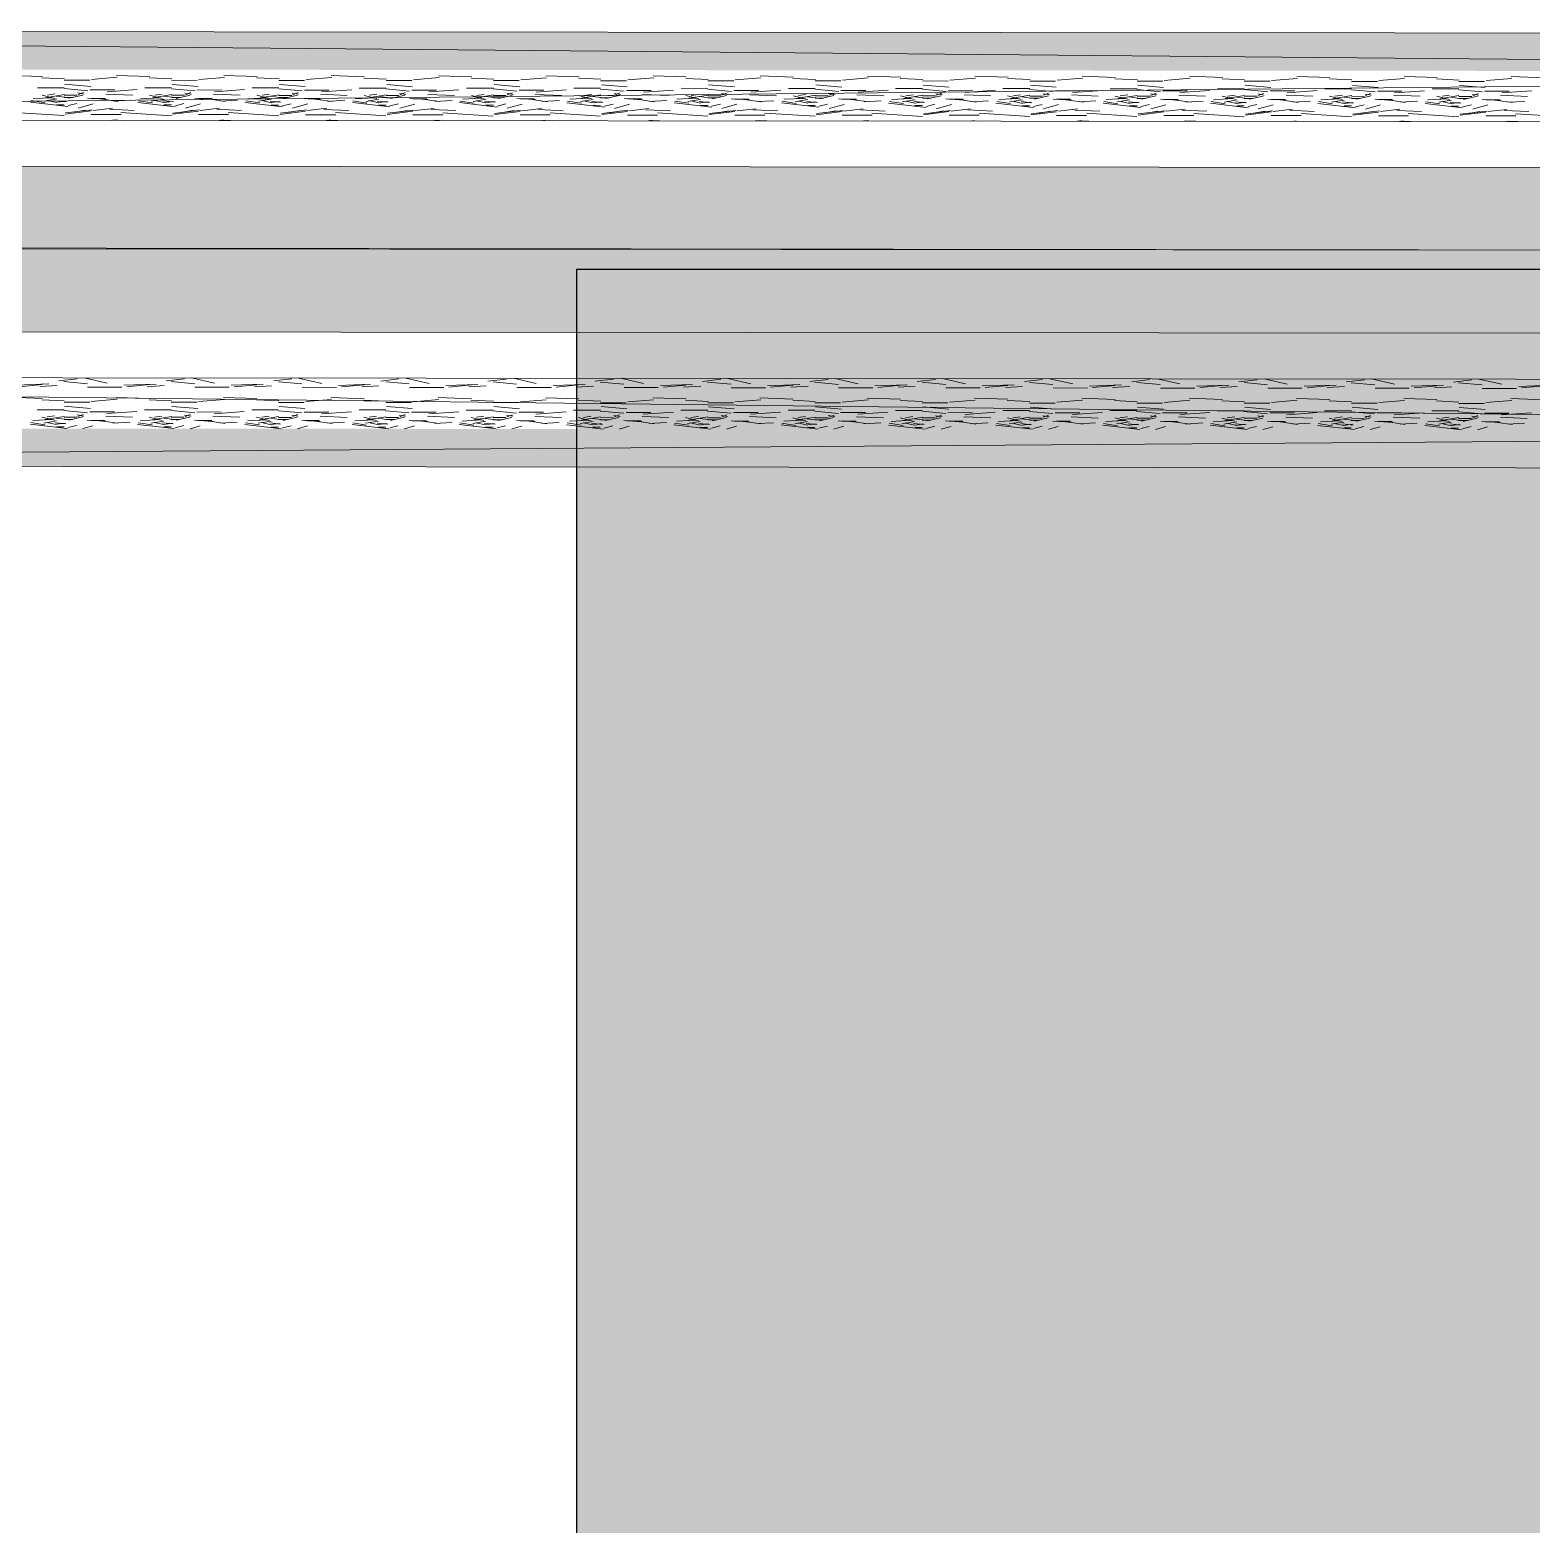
# Model space of a CAD drawing. Header units: inches. Extents: x -957 to 3394, y -3 to 3008.
# Drawn here: x 418.73 to 432.72, y 2172.7 to 2186.62 of the extents above; entities that cross this region are included whole.
import ezdxf

# ---------------------------------------------------------------- set-up
doc = ezdxf.new("R2010")
doc.units = ezdxf.units.IN
doc.header["$MEASUREMENT"] = 0
for name, color, linetype in [('hatches', 7, 'Continuous'), ('PDF_0', 7, 'Continuous'), ('PDF_GROUND', 7, 'Continuous')]:
    doc.layers.add(name, color=color, linetype=linetype)

msp = doc.modelspace()

# ---------------------------------------------------------------- hatches: boundary and pattern name
at = {"layer": 'hatches', "true_color": 0x000000}
h = msp.add_hatch(color=18, dxfattribs=at)
h.dxf.hatch_style = 1
h.paths.add_polyline_path([(423.822, 2184.391), (423.822, 1866.726), (660.591, 1866.726), (660.591, 2184.391)])
h.paths.add_polyline_path([(648.591, 2172.391), (648.591, 1878.726), (435.822, 1878.726), (435.822, 2172.391)], flags=16)
at = {"layer": 'PDF_0', "transparency": 33554559}
for points in [[(446.096, 2186.227), (402.124, 2186.265), (402.125, 2186.598), (402.125, 2186.603), (402.128, 2186.607), (402.131, 2186.611), (402.136, 2186.613), (402.14, 2186.614), (402.333, 2186.614), (402.337, 2186.614), (402.34, 2186.616), (402.343, 2186.618), (446.096, 2186.581)], [(402.121, 2182.59), (402.121, 2182.924), (446.093, 2182.886), (446.092, 2182.532), (402.339, 2182.57), (402.336, 2182.572), (402.333, 2182.574), (402.33, 2182.575), (402.137, 2182.575), (402.132, 2182.575), (402.128, 2182.578), (402.124, 2182.581), (402.122, 2182.585)]]:
    msp.add_hatch(color=256, dxfattribs=at).paths.add_polyline_path(points)

# ---------------------------------------------------------------- linework, layer by layer
at = {"layer": 'PDF_0', "lineweight": 0}
for points in [[(446.095, 2185.755), (402.124, 2185.793), (446.096, 2186.227), (402.125, 2186.619), (446.096, 2186.581)], [(418.54, 2186.197), (418.85, 2186.187)], [(418.844, 2186.174), (419.054, 2186.164)], [(419.051, 2186.152), (419.291, 2186.151)], [(419.306, 2186.159), (419.545, 2186.179)], [(419.539, 2186.196), (419.849, 2186.186)], [(419.843, 2186.174), (420.053, 2186.164)], [(420.05, 2186.151), (420.29, 2186.15)], [(420.305, 2186.158), (420.544, 2186.178)], [(420.538, 2186.195), (420.848, 2186.185)], [(420.842, 2186.173), (421.052, 2186.163)], [(421.049, 2186.15), (421.289, 2186.15)], [(421.304, 2186.157), (421.543, 2186.177)], [(421.537, 2186.195), (421.847, 2186.184)], [(421.841, 2186.172), (422.051, 2186.162)], [(422.048, 2186.149), (422.288, 2186.149)], [(422.303, 2186.156), (422.542, 2186.176)], [(422.536, 2186.194), (422.846, 2186.183)], [(422.84, 2186.171), (423.05, 2186.161)], [(423.047, 2186.148), (423.287, 2186.148)], [(423.302, 2186.155), (423.541, 2186.175)], [(423.535, 2186.193), (423.845, 2186.183)], [(423.839, 2186.17), (424.049, 2186.16)], [(424.046, 2186.147), (424.286, 2186.147)], [(424.3, 2186.155), (424.54, 2186.174)], [(424.534, 2186.192), (424.844, 2186.182)], [(424.838, 2186.169), (425.048, 2186.159)], [(425.045, 2186.146), (425.285, 2186.146)], [(425.299, 2186.154), (425.539, 2186.174)], [(425.533, 2186.191), (425.843, 2186.181)], [(425.837, 2186.168), (426.047, 2186.158)], [(426.044, 2186.146), (426.284, 2186.145)], [(426.298, 2186.153), (426.538, 2186.173)], [(426.532, 2186.19), (426.842, 2186.18)], [(426.836, 2186.168), (427.046, 2186.158)], [(427.043, 2186.145), (427.283, 2186.144)], [(427.297, 2186.152), (427.537, 2186.172)], [(427.531, 2186.189), (427.841, 2186.179)], [(427.835, 2186.167), (428.045, 2186.157)], [(428.042, 2186.144), (428.282, 2186.144)], [(428.296, 2186.151), (428.536, 2186.171)], [(428.53, 2186.189), (428.84, 2186.178)], [(428.834, 2186.166), (429.044, 2186.156)], [(429.041, 2186.143), (429.281, 2186.143)], [(429.295, 2186.15), (429.535, 2186.17)], [(429.529, 2186.188), (429.839, 2186.177)], [(429.833, 2186.165), (430.043, 2186.155)], [(430.04, 2186.142), (430.28, 2186.142)], [(430.294, 2186.149), (430.534, 2186.169)], [(430.528, 2186.187), (430.837, 2186.177)], [(430.832, 2186.164), (431.042, 2186.154)], [(431.039, 2186.141), (431.279, 2186.141)], [(431.293, 2186.149), (431.533, 2186.168)], [(431.527, 2186.186), (431.836, 2186.176)], [(431.831, 2186.163), (432.041, 2186.153)], [(432.038, 2186.14), (432.278, 2186.14)], [(432.292, 2186.148), (432.532, 2186.168)], [(432.526, 2186.185), (432.835, 2186.175)], [(418.763, 2185.98), (418.943, 2185.989)], [(418.802, 2186.082), (419.051, 2186.082)], [(418.846, 2186.013), (418.965, 2185.983)], [(418.873, 2185.989), (419.053, 2186.019)], [(418.895, 2186.014), (418.965, 2186.024)], [(418.977, 2186.004), (419.057, 2185.994)], [(419.27, 2186.053), (419.05, 2186.074)], [(419.051, 2186.012), (419.171, 2186.012)], [(419.051, 2185.992), (419.131, 2185.992)], [(419.058, 2186.114), (419.298, 2186.094)], [(419.225, 2186.014), (419.095, 2185.984)], [(419.176, 2186.033), (419.236, 2186.023)], [(419.23, 2186.038), (419.18, 2186.018)], [(419.269, 2185.984), (419.439, 2185.974)], [(419.291, 2186.061), (419.521, 2186.061)], [(419.301, 2185.981), (419.431, 2185.981)], [(419.44, 2186.022), (419.69, 2186.012)], [(419.451, 2186.045), (419.73, 2186.064)], [(419.762, 2185.979), (419.942, 2185.989)], [(419.801, 2186.081), (420.05, 2186.081)], [(419.845, 2186.012), (419.964, 2185.982)], [(419.872, 2185.988), (420.052, 2186.018)], [(419.894, 2186.013), (419.964, 2186.023)], [(419.976, 2186.003), (420.056, 2185.993)], [(420.269, 2186.053), (420.049, 2186.073)], [(420.05, 2186.011), (420.17, 2186.011)], [(420.05, 2185.991), (420.13, 2185.991)], [(420.057, 2186.113), (420.297, 2186.093)], [(420.224, 2186.013), (420.094, 2185.983)], [(420.175, 2186.032), (420.235, 2186.022)], [(420.229, 2186.037), (420.179, 2186.017)], [(420.268, 2185.983), (420.438, 2185.973)], [(420.29, 2186.061), (420.52, 2186.06)], [(420.3, 2185.981), (420.43, 2185.98)], [(420.439, 2186.022), (420.689, 2186.011)], [(420.449, 2186.044), (420.729, 2186.064)], [(420.761, 2185.978), (420.941, 2185.988)], [(420.8, 2186.08), (421.049, 2186.08)], [(420.844, 2186.011), (420.963, 2185.981)], [(420.871, 2185.987), (421.051, 2186.017)], [(420.893, 2186.012), (420.963, 2186.022)], [(420.975, 2186.002), (421.055, 2185.992)], [(421.268, 2186.052), (421.048, 2186.072)], [(421.049, 2186.01), (421.169, 2186.01)], [(421.049, 2185.99), (421.129, 2185.99)], [(421.056, 2186.112), (421.296, 2186.092)], [(421.223, 2186.012), (421.093, 2185.982)], [(421.174, 2186.031), (421.234, 2186.021)], [(421.228, 2186.037), (421.178, 2186.017)], [(421.267, 2185.982), (421.437, 2185.972)], [(421.289, 2186.06), (421.519, 2186.06)], [(421.438, 2186.021), (421.687, 2186.01)], [(421.448, 2186.043), (421.728, 2186.063)], [(421.76, 2185.977), (421.94, 2185.987)], [(421.799, 2186.079), (422.048, 2186.079)], [(421.843, 2186.01), (421.962, 2185.98)], [(421.87, 2185.986), (422.05, 2186.016)], [(421.892, 2186.011), (421.962, 2186.021)], [(421.974, 2186.002), (422.054, 2185.991)], [(422.267, 2186.051), (422.047, 2186.071)], [(422.048, 2186.009), (422.168, 2186.009)], [(422.048, 2185.989), (422.128, 2185.989)], [(422.055, 2186.112), (422.295, 2186.091)], [(422.222, 2186.011), (422.092, 2185.981)], [(422.173, 2186.031), (422.233, 2186.02)], [(422.227, 2186.036), (422.177, 2186.016)], [(422.266, 2185.981), (422.436, 2185.971)], [(422.288, 2186.059), (422.518, 2186.059)], [(422.437, 2186.02), (422.686, 2186.01)], [(422.447, 2186.042), (422.727, 2186.062)], [(422.759, 2185.976), (422.939, 2185.986)], [(422.798, 2186.078), (423.047, 2186.078)], [(422.842, 2186.01), (422.961, 2185.98)], [(422.869, 2185.986), (423.049, 2186.015)], [(422.891, 2186.01), (422.961, 2186.02)], [(422.973, 2186.001), (423.053, 2185.991)], [(423.266, 2186.05), (423.046, 2186.07)], [(423.047, 2186.008), (423.167, 2186.008)], [(423.047, 2185.988), (423.127, 2185.988)], [(423.054, 2186.111), (423.294, 2186.091)], [(423.221, 2186.01), (423.091, 2185.98)], [(423.172, 2186.03), (423.232, 2186.02)], [(423.226, 2186.035), (423.176, 2186.015)], [(423.265, 2185.981), (423.435, 2185.971)], [(423.287, 2186.058), (423.517, 2186.058)], [(423.436, 2186.019), (423.685, 2186.009)], [(423.446, 2186.041), (423.726, 2186.061)], [(423.758, 2185.975), (423.938, 2185.985)], [(423.796, 2186.078), (424.046, 2186.077)], [(423.841, 2186.009), (423.96, 2185.979)], [(423.868, 2185.985), (424.048, 2186.015)], [(423.89, 2186.01), (423.96, 2186.02)], [(423.972, 2186), (424.052, 2185.99)], [(424.265, 2186.049), (424.045, 2186.069)], [(424.046, 2186.008), (424.166, 2186.007)], [(424.046, 2185.987), (424.126, 2185.987)], [(424.053, 2186.11), (424.293, 2186.09)], [(424.22, 2186.009), (424.09, 2185.98)], [(424.171, 2186.029), (424.231, 2186.019)], [(424.225, 2186.034), (424.175, 2186.014)], [(424.286, 2186.057), (424.516, 2186.057)], [(424.435, 2186.018), (424.684, 2186.008)], [(424.445, 2186.04), (424.725, 2186.06)], [(424.757, 2185.974), (424.937, 2185.984)], [(424.795, 2186.077), (425.045, 2186.076)], [(424.84, 2186.008), (424.959, 2185.978)], [(424.867, 2185.984), (425.047, 2186.014)], [(424.889, 2186.009), (424.959, 2186.019)], [(424.971, 2185.999), (425.051, 2185.989)], [(425.264, 2186.048), (425.044, 2186.068)], [(425.045, 2186.007), (425.165, 2186.007)], [(425.045, 2185.987), (425.125, 2185.987)], [(425.052, 2186.109), (425.292, 2186.089)], [(425.219, 2186.008), (425.089, 2185.979)], [(425.17, 2186.028), (425.23, 2186.018)], [(425.224, 2186.033), (425.174, 2186.013)], [(425.285, 2186.056), (425.515, 2186.056)], [(425.434, 2186.017), (425.683, 2186.007)], [(425.444, 2186.04), (425.724, 2186.059)], [(425.756, 2185.974), (425.936, 2185.983)], [(425.794, 2186.076), (426.044, 2186.076)], [(425.838, 2186.007), (425.958, 2185.977)], [(425.866, 2185.983), (426.046, 2186.013)], [(425.888, 2186.008), (425.958, 2186.018)], [(425.97, 2185.998), (426.05, 2185.988)], [(426.263, 2186.047), (426.043, 2186.068)], [(426.044, 2186.006), (426.164, 2186.006)], [(426.044, 2185.986), (426.124, 2185.986)], [(426.051, 2186.108), (426.291, 2186.088)], [(426.218, 2186.008), (426.088, 2185.978)], [(426.169, 2186.027), (426.229, 2186.017)], [(426.223, 2186.032), (426.173, 2186.012)], [(426.284, 2186.056), (426.514, 2186.055)], [(426.433, 2186.016), (426.682, 2186.006)], [(426.443, 2186.039), (426.723, 2186.059)], [(426.755, 2185.973), (426.935, 2185.983)], [(426.793, 2186.075), (427.043, 2186.075)], [(426.837, 2186.006), (426.957, 2185.976)], [(426.865, 2185.982), (427.045, 2186.012)], [(426.887, 2186.007), (426.957, 2186.017)], [(426.969, 2185.997), (427.049, 2185.987)], [(427.262, 2186.047), (427.042, 2186.067)], [(427.043, 2186.005), (427.163, 2186.005)], [(427.043, 2185.985), (427.123, 2185.985)], [(427.05, 2186.107), (427.29, 2186.087)], [(427.217, 2186.007), (427.087, 2185.977)], [(427.168, 2186.026), (427.228, 2186.016)], [(427.222, 2186.031), (427.172, 2186.011)], [(427.283, 2186.055), (427.513, 2186.054)], [(427.432, 2186.016), (427.681, 2186.005)], [(427.442, 2186.038), (427.722, 2186.058)], [(427.754, 2185.972), (427.934, 2185.982)], [(427.792, 2186.074), (428.042, 2186.074)], [(427.836, 2186.005), (427.956, 2185.975)], [(427.864, 2185.981), (428.043, 2186.011)], [(427.886, 2186.006), (427.956, 2186.016)], [(427.968, 2185.996), (428.048, 2185.986)], [(428.261, 2186.046), (428.041, 2186.066)], [(428.042, 2186.004), (428.162, 2186.004)], [(428.042, 2185.984), (428.122, 2185.984)], [(428.049, 2186.106), (428.289, 2186.086)], [(428.216, 2186.006), (428.086, 2185.976)], [(428.167, 2186.025), (428.227, 2186.015)], [(428.221, 2186.031), (428.171, 2186.011)], [(428.282, 2186.054), (428.512, 2186.054)], [(428.431, 2186.015), (428.68, 2186.004)], [(428.441, 2186.037), (428.721, 2186.057)], [(428.753, 2185.971), (428.933, 2185.981)], [(428.791, 2186.073), (429.041, 2186.073)], [(428.835, 2186.004), (428.955, 2185.974)], [(428.863, 2185.98), (429.042, 2186.01)], [(428.885, 2186.005), (428.955, 2186.015)], [(428.967, 2185.996), (429.047, 2185.985)], [(429.26, 2186.045), (429.04, 2186.065)], [(429.041, 2186.003), (429.161, 2186.003)], [(429.041, 2185.983), (429.121, 2185.983)], [(429.048, 2186.106), (429.288, 2186.085)], [(429.215, 2186.005), (429.085, 2185.975)], [(429.166, 2186.025), (429.226, 2186.015)], [(429.22, 2186.03), (429.17, 2186.01)], [(429.281, 2186.053), (429.511, 2186.053)], [(429.43, 2186.014), (429.679, 2186.004)], [(429.44, 2186.036), (429.72, 2186.056)], [(429.79, 2186.072), (430.04, 2186.072)], [(429.834, 2186.004), (429.954, 2185.974)], [(429.862, 2185.98), (430.041, 2186.009)], [(429.884, 2186.004), (429.954, 2186.014)], [(429.966, 2185.995), (430.046, 2185.985)], [(430.259, 2186.044), (430.039, 2186.064)], [(430.04, 2186.002), (430.16, 2186.002)], [(430.04, 2185.982), (430.12, 2185.982)], [(430.047, 2186.105), (430.287, 2186.085)], [(430.214, 2186.004), (430.084, 2185.974)], [(430.165, 2186.024), (430.225, 2186.014)], [(430.219, 2186.029), (430.169, 2186.009)], [(430.28, 2186.052), (430.51, 2186.052)], [(430.429, 2186.013), (430.678, 2186.003)], [(430.439, 2186.035), (430.719, 2186.055)], [(430.789, 2186.072), (431.039, 2186.071)], [(430.833, 2186.003), (430.953, 2185.973)], [(430.861, 2185.979), (431.04, 2186.008)], [(430.883, 2186.004), (430.953, 2186.014)], [(430.965, 2185.994), (431.045, 2185.984)], [(431.258, 2186.043), (431.038, 2186.063)], [(431.039, 2186.002), (431.159, 2186.001)], [(431.039, 2185.981), (431.119, 2185.981)], [(431.046, 2186.104), (431.286, 2186.084)], [(431.213, 2186.003), (431.083, 2185.974)], [(431.164, 2186.023), (431.224, 2186.013)], [(431.218, 2186.028), (431.168, 2186.008)], [(431.279, 2186.051), (431.509, 2186.051)], [(431.428, 2186.012), (431.677, 2186.002)], [(431.438, 2186.034), (431.718, 2186.054)], [(431.788, 2186.071), (432.038, 2186.07)], [(431.832, 2186.002), (431.952, 2185.972)], [(431.86, 2185.978), (432.039, 2186.008)], [(431.882, 2186.003), (431.952, 2186.013)], [(431.964, 2185.993), (432.044, 2185.983)], [(432.257, 2186.042), (432.037, 2186.063)], [(432.038, 2186.001), (432.158, 2186.001)], [(432.038, 2185.981), (432.118, 2185.981)], [(432.045, 2186.103), (432.284, 2186.083)], [(432.212, 2186.003), (432.082, 2185.973)], [(432.163, 2186.022), (432.223, 2186.012)], [(432.217, 2186.027), (432.167, 2186.007)], [(432.278, 2186.05), (432.508, 2186.05)], [(432.427, 2186.011), (432.676, 2186.001)], [(432.437, 2186.034), (432.717, 2186.053)], [(418.581, 2185.852), (419.05, 2185.822)], [(418.737, 2185.946), (419.086, 2185.906)], [(418.743, 2185.962), (418.873, 2185.942)], [(418.863, 2185.957), (418.983, 2185.977)], [(418.892, 2185.964), (418.982, 2185.944)], [(418.97, 2185.96), (419.07, 2185.949)], [(418.981, 2185.946), (419.061, 2185.956)], [(418.981, 2185.922), (419.051, 2185.922)], [(419.061, 2185.836), (419.301, 2185.866)], [(419.063, 2185.847), (419.312, 2185.876)], [(419.167, 2185.935), (419.087, 2185.915)], [(419.136, 2185.853), (419.246, 2185.873)], [(419.18, 2185.893), (419.32, 2185.933)], [(419.319, 2185.871), (419.499, 2185.891)], [(419.411, 2185.975), (419.551, 2185.955)], [(419.472, 2185.881), (419.702, 2185.871)], [(419.506, 2185.957), (419.666, 2185.966)], [(419.579, 2185.851), (420.049, 2185.821)], [(419.736, 2185.945), (420.085, 2185.905)], [(419.742, 2185.961), (419.872, 2185.941)], [(419.862, 2185.956), (419.982, 2185.976)], [(419.891, 2185.963), (419.981, 2185.943)], [(419.969, 2185.959), (420.069, 2185.949)], [(419.98, 2185.945), (420.06, 2185.955)], [(419.98, 2185.921), (420.05, 2185.921)], [(420.06, 2185.835), (420.3, 2185.865)], [(420.062, 2185.846), (420.311, 2185.876)], [(420.166, 2185.934), (420.086, 2185.914)], [(420.135, 2185.852), (420.245, 2185.872)], [(420.179, 2185.892), (420.319, 2185.932)], [(420.318, 2185.871), (420.498, 2185.89)], [(420.41, 2185.974), (420.55, 2185.954)], [(420.471, 2185.881), (420.701, 2185.87)], [(420.505, 2185.956), (420.665, 2185.966)], [(420.578, 2185.85), (421.048, 2185.82)], [(420.735, 2185.944), (421.084, 2185.904)], [(420.741, 2185.96), (420.871, 2185.94)], [(420.861, 2185.956), (420.981, 2185.976)], [(420.89, 2185.962), (420.98, 2185.942)], [(420.968, 2185.958), (421.068, 2185.948)], [(420.979, 2185.944), (421.059, 2185.954)], [(420.979, 2185.92), (421.049, 2185.92)], [(421.059, 2185.834), (421.299, 2185.864)], [(421.061, 2185.845), (421.31, 2185.875)], [(421.165, 2185.933), (421.085, 2185.913)], [(421.134, 2185.851), (421.244, 2185.871)], [(421.178, 2185.891), (421.318, 2185.931)], [(421.299, 2185.98), (421.429, 2185.98)], [(421.317, 2185.87), (421.497, 2185.89)], [(421.409, 2185.973), (421.549, 2185.953)], [(421.47, 2185.88), (421.7, 2185.87)], [(421.504, 2185.955), (421.664, 2185.965)], [(421.577, 2185.85), (422.047, 2185.819)], [(421.734, 2185.943), (422.083, 2185.903)], [(421.74, 2185.959), (421.87, 2185.939)], [(421.86, 2185.955), (421.98, 2185.975)], [(421.889, 2185.962), (421.979, 2185.941)], [(421.967, 2185.957), (422.067, 2185.947)], [(421.978, 2185.943), (422.058, 2185.953)], [(421.978, 2185.919), (422.048, 2185.919)], [(422.058, 2185.833), (422.298, 2185.863)], [(422.06, 2185.844), (422.309, 2185.874)], [(422.164, 2185.932), (422.084, 2185.912)], [(422.133, 2185.85), (422.243, 2185.87)], [(422.177, 2185.89), (422.317, 2185.93)], [(422.298, 2185.979), (422.428, 2185.979)], [(422.316, 2185.869), (422.496, 2185.889)], [(422.408, 2185.972), (422.548, 2185.952)], [(422.469, 2185.879), (422.699, 2185.869)], [(422.503, 2185.954), (422.663, 2185.964)], [(422.576, 2185.849), (423.046, 2185.818)], [(422.733, 2185.943), (423.082, 2185.902)], [(422.739, 2185.958), (422.869, 2185.938)], [(422.859, 2185.954), (422.979, 2185.974)], [(422.888, 2185.961), (422.978, 2185.941)], [(422.966, 2185.956), (423.066, 2185.946)], [(422.977, 2185.942), (423.057, 2185.952)], [(422.977, 2185.918), (423.047, 2185.918)], [(423.057, 2185.832), (423.297, 2185.862)], [(423.059, 2185.843), (423.308, 2185.873)], [(423.163, 2185.931), (423.083, 2185.911)], [(423.132, 2185.85), (423.242, 2185.869)], [(423.176, 2185.89), (423.316, 2185.929)], [(423.297, 2185.978), (423.427, 2185.978)], [(423.315, 2185.868), (423.495, 2185.888)], [(423.407, 2185.972), (423.547, 2185.951)], [(423.468, 2185.878), (423.698, 2185.868)], [(423.502, 2185.953), (423.662, 2185.963)], [(423.575, 2185.848), (424.045, 2185.817)], [(423.731, 2185.942), (424.081, 2185.901)], [(423.738, 2185.958), (423.868, 2185.938)], [(423.858, 2185.953), (423.978, 2185.973)], [(423.887, 2185.96), (423.977, 2185.94)], [(423.965, 2185.955), (424.065, 2185.945)], [(423.976, 2185.942), (424.056, 2185.951)], [(423.976, 2185.918), (424.046, 2185.917)], [(424.056, 2185.832), (424.296, 2185.861)], [(424.058, 2185.842), (424.307, 2185.872)], [(424.162, 2185.93), (424.082, 2185.911)], [(424.131, 2185.849), (424.241, 2185.868)], [(424.175, 2185.889), (424.315, 2185.928)], [(424.264, 2185.98), (424.434, 2185.97)], [(424.296, 2185.977), (424.426, 2185.977)], [(424.314, 2185.867), (424.494, 2185.887)], [(424.406, 2185.971), (424.546, 2185.95)], [(424.467, 2185.877), (424.697, 2185.867)], [(424.501, 2185.952), (424.661, 2185.962)], [(424.574, 2185.847), (425.044, 2185.817)], [(424.73, 2185.941), (425.08, 2185.9)], [(424.737, 2185.957), (424.867, 2185.937)], [(424.857, 2185.952), (424.977, 2185.972)], [(424.886, 2185.959), (424.976, 2185.939)], [(424.964, 2185.954), (425.064, 2185.944)], [(424.975, 2185.941), (425.055, 2185.951)], [(424.975, 2185.917), (425.045, 2185.917)], [(425.055, 2185.831), (425.295, 2185.861)], [(425.057, 2185.842), (425.306, 2185.871)], [(425.161, 2185.93), (425.081, 2185.91)], [(425.13, 2185.848), (425.24, 2185.868)], [(425.174, 2185.888), (425.314, 2185.928)], [(425.263, 2185.979), (425.433, 2185.969)], [(425.295, 2185.976), (425.425, 2185.976)], [(425.313, 2185.866), (425.493, 2185.886)], [(425.405, 2185.97), (425.545, 2185.95)], [(425.466, 2185.876), (425.696, 2185.866)], [(425.5, 2185.952), (425.66, 2185.961)], [(425.573, 2185.846), (426.043, 2185.816)], [(425.729, 2185.94), (426.079, 2185.9)], [(425.736, 2185.956), (425.866, 2185.936)], [(425.856, 2185.951), (425.976, 2185.971)], [(425.885, 2185.958), (425.975, 2185.938)], [(425.963, 2185.954), (426.063, 2185.943)], [(425.974, 2185.94), (426.054, 2185.95)], [(425.974, 2185.916), (426.044, 2185.916)], [(426.054, 2185.83), (426.294, 2185.86)], [(426.056, 2185.841), (426.305, 2185.87)], [(426.16, 2185.929), (426.08, 2185.909)], [(426.129, 2185.847), (426.239, 2185.867)], [(426.173, 2185.887), (426.313, 2185.927)], [(426.262, 2185.978), (426.432, 2185.968)], [(426.294, 2185.975), (426.424, 2185.975)], [(426.312, 2185.865), (426.492, 2185.885)], [(426.404, 2185.969), (426.544, 2185.949)], [(426.465, 2185.875), (426.695, 2185.865)], [(426.499, 2185.951), (426.659, 2185.96)], [(426.572, 2185.845), (427.042, 2185.815)], [(426.728, 2185.939), (427.078, 2185.899)], [(426.735, 2185.955), (426.865, 2185.935)], [(426.855, 2185.95), (426.975, 2185.97)], [(426.884, 2185.957), (426.974, 2185.937)], [(426.962, 2185.953), (427.062, 2185.943)], [(426.973, 2185.939), (427.053, 2185.949)], [(426.973, 2185.915), (427.043, 2185.915)], [(427.053, 2185.829), (427.293, 2185.859)], [(427.055, 2185.84), (427.304, 2185.87)], [(427.159, 2185.928), (427.079, 2185.908)], [(427.128, 2185.846), (427.238, 2185.866)], [(427.172, 2185.886), (427.312, 2185.926)], [(427.261, 2185.977), (427.431, 2185.967)], [(427.293, 2185.975), (427.423, 2185.974)], [(427.311, 2185.865), (427.491, 2185.884)], [(427.403, 2185.968), (427.543, 2185.948)], [(427.464, 2185.875), (427.694, 2185.864)], [(427.498, 2185.95), (427.658, 2185.96)], [(427.571, 2185.844), (428.041, 2185.814)], [(427.727, 2185.938), (428.077, 2185.898)], [(427.734, 2185.954), (427.864, 2185.934)], [(427.854, 2185.95), (427.974, 2185.97)], [(427.883, 2185.956), (427.973, 2185.936)], [(427.961, 2185.952), (428.061, 2185.942)], [(427.972, 2185.938), (428.052, 2185.948)], [(427.972, 2185.914), (428.042, 2185.914)], [(428.052, 2185.828), (428.292, 2185.858)], [(428.054, 2185.839), (428.303, 2185.869)], [(428.158, 2185.927), (428.078, 2185.907)], [(428.127, 2185.845), (428.237, 2185.865)], [(428.171, 2185.885), (428.311, 2185.925)], [(428.26, 2185.976), (428.43, 2185.966)], [(428.292, 2185.974), (428.422, 2185.974)], [(428.31, 2185.864), (428.49, 2185.884)], [(428.402, 2185.967), (428.542, 2185.947)], [(428.463, 2185.874), (428.693, 2185.864)], [(428.497, 2185.949), (428.657, 2185.959)], [(428.57, 2185.844), (429.04, 2185.813)], [(428.726, 2185.937), (429.076, 2185.897)], [(428.733, 2185.953), (428.863, 2185.933)], [(428.853, 2185.949), (428.973, 2185.969)], [(428.882, 2185.956), (428.972, 2185.935)], [(428.96, 2185.951), (429.06, 2185.941)], [(428.971, 2185.937), (429.051, 2185.947)], [(428.971, 2185.913), (429.041, 2185.913)], [(429.051, 2185.827), (429.291, 2185.857)], [(429.053, 2185.838), (429.302, 2185.868)], [(429.157, 2185.926), (429.077, 2185.906)], [(429.126, 2185.844), (429.236, 2185.864)], [(429.17, 2185.884), (429.31, 2185.924)], [(429.259, 2185.975), (429.429, 2185.965)], [(429.291, 2185.973), (429.421, 2185.973)], [(429.309, 2185.863), (429.489, 2185.883)], [(429.401, 2185.966), (429.541, 2185.946)], [(429.462, 2185.873), (429.692, 2185.863)], [(429.496, 2185.948), (429.656, 2185.958)], [(429.569, 2185.843), (430.039, 2185.812)], [(429.725, 2185.937), (430.075, 2185.896)], [(429.732, 2185.953), (429.862, 2185.932)], [(429.752, 2185.97), (429.932, 2185.98)], [(429.852, 2185.948), (429.972, 2185.968)], [(429.881, 2185.955), (429.971, 2185.935)], [(429.959, 2185.95), (430.059, 2185.94)], [(429.97, 2185.936), (430.05, 2185.946)], [(429.97, 2185.912), (430.04, 2185.912)], [(430.05, 2185.826), (430.29, 2185.856)], [(430.051, 2185.837), (430.301, 2185.867)], [(430.156, 2185.925), (430.076, 2185.906)], [(430.125, 2185.844), (430.235, 2185.863)], [(430.169, 2185.884), (430.309, 2185.923)], [(430.258, 2185.975), (430.428, 2185.965)], [(430.29, 2185.972), (430.42, 2185.972)], [(430.308, 2185.862), (430.488, 2185.882)], [(430.4, 2185.966), (430.54, 2185.945)], [(430.461, 2185.872), (430.691, 2185.862)], [(430.495, 2185.947), (430.655, 2185.957)], [(430.568, 2185.842), (431.038, 2185.811)], [(430.724, 2185.936), (431.074, 2185.896)], [(430.731, 2185.952), (430.861, 2185.932)], [(430.751, 2185.969), (430.931, 2185.979)], [(430.851, 2185.947), (430.971, 2185.967)], [(430.88, 2185.954), (430.97, 2185.934)], [(430.958, 2185.949), (431.058, 2185.939)], [(430.969, 2185.936), (431.049, 2185.945)], [(430.969, 2185.912), (431.039, 2185.912)], [(431.049, 2185.826), (431.289, 2185.855)], [(431.05, 2185.837), (431.3, 2185.866)], [(431.155, 2185.924), (431.075, 2185.905)], [(431.124, 2185.843), (431.234, 2185.862)], [(431.168, 2185.883), (431.308, 2185.922)], [(431.257, 2185.974), (431.427, 2185.964)], [(431.289, 2185.971), (431.419, 2185.971)], [(431.307, 2185.861), (431.487, 2185.881)], [(431.399, 2185.965), (431.539, 2185.945)], [(431.46, 2185.871), (431.689, 2185.861)], [(431.494, 2185.946), (431.654, 2185.956)], [(431.567, 2185.841), (432.037, 2185.811)], [(431.723, 2185.935), (432.073, 2185.895)], [(431.73, 2185.951), (431.86, 2185.931)], [(431.75, 2185.969), (431.93, 2185.978)], [(431.85, 2185.946), (431.97, 2185.966)], [(431.879, 2185.953), (431.969, 2185.933)], [(431.957, 2185.948), (432.057, 2185.938)], [(431.968, 2185.935), (432.048, 2185.945)], [(431.968, 2185.911), (432.038, 2185.911)], [(432.048, 2185.825), (432.288, 2185.855)], [(432.049, 2185.836), (432.299, 2185.865)], [(432.154, 2185.924), (432.074, 2185.904)], [(432.123, 2185.842), (432.233, 2185.862)], [(432.167, 2185.882), (432.307, 2185.922)], [(432.256, 2185.973), (432.426, 2185.963)], [(432.288, 2185.97), (432.418, 2185.97)], [(432.306, 2185.86), (432.486, 2185.88)], [(432.398, 2185.964), (432.538, 2185.944)], [(432.459, 2185.87), (432.688, 2185.86)], [(432.493, 2185.946), (432.652, 2185.955)], [(419.301, 2185.832), (419.581, 2185.831)], [(419.494, 2185.778), (419.535, 2185.784)], [(419.503, 2185.782), (419.599, 2185.778)], [(420.3, 2185.831), (420.58, 2185.831)], [(420.493, 2185.777), (420.534, 2185.783)], [(420.502, 2185.781), (420.598, 2185.777)], [(421.299, 2185.83), (421.579, 2185.83)], [(421.492, 2185.776), (421.533, 2185.782)], [(421.501, 2185.78), (421.598, 2185.776)], [(422.298, 2185.829), (422.577, 2185.829)], [(422.491, 2185.775), (422.532, 2185.781)], [(422.5, 2185.779), (422.596, 2185.775)], [(423.297, 2185.828), (423.576, 2185.828)], [(423.49, 2185.774), (423.531, 2185.78)], [(423.499, 2185.778), (423.595, 2185.774)], [(424.296, 2185.827), (424.575, 2185.827)], [(424.489, 2185.774), (424.53, 2185.779)], [(424.498, 2185.777), (424.595, 2185.773)], [(425.295, 2185.827), (425.574, 2185.826)], [(425.488, 2185.773), (425.529, 2185.778)], [(425.497, 2185.777), (425.594, 2185.773)], [(426.294, 2185.826), (426.573, 2185.825)], [(426.487, 2185.772), (426.528, 2185.778)], [(426.496, 2185.776), (426.593, 2185.772)], [(427.293, 2185.825), (427.572, 2185.825)], [(427.486, 2185.771), (427.527, 2185.777)], [(427.495, 2185.775), (427.592, 2185.771)], [(428.292, 2185.824), (428.571, 2185.824)], [(428.485, 2185.77), (428.526, 2185.776)], [(428.494, 2185.774), (428.591, 2185.77)], [(429.291, 2185.823), (429.57, 2185.823)], [(429.484, 2185.769), (429.525, 2185.775)], [(429.493, 2185.773), (429.59, 2185.769)], [(430.29, 2185.822), (430.569, 2185.822)], [(430.483, 2185.768), (430.524, 2185.774)], [(430.492, 2185.772), (430.589, 2185.768)], [(431.289, 2185.821), (431.568, 2185.821)], [(431.482, 2185.768), (431.523, 2185.773)], [(431.491, 2185.771), (431.588, 2185.768)], [(432.288, 2185.821), (432.567, 2185.82)], [(432.481, 2185.767), (432.522, 2185.772)], [(432.49, 2185.771), (432.587, 2185.767)], [(432.566, 2185.84), (433.036, 2185.81)], [(397.222, 2184.599), (661.252, 2184.373)], [(441.437, 2184.561), (407.22, 2184.603)], [(446.093, 2183.358), (402.122, 2183.396), (446.093, 2182.886), (402.121, 2182.57), (446.092, 2182.532)], [(418.608, 2183.314), (418.907, 2183.324)], [(419.001, 2183.354), (419.171, 2183.373)], [(419.048, 2183.346), (419.267, 2183.326)], [(419.236, 2183.381), (419.452, 2183.332)], [(419.607, 2183.313), (419.906, 2183.323)], [(420, 2183.353), (420.17, 2183.372)], [(420.047, 2183.346), (420.266, 2183.325)], [(420.235, 2183.38), (420.451, 2183.331)], [(420.999, 2183.352), (421.169, 2183.372)], [(421.046, 2183.345), (421.265, 2183.324)], [(421.234, 2183.379), (421.45, 2183.33)], [(421.998, 2183.351), (422.168, 2183.371)], [(422.045, 2183.344), (422.264, 2183.324)], [(422.233, 2183.379), (422.449, 2183.33)], [(422.997, 2183.35), (423.167, 2183.37)], [(423.044, 2183.343), (423.263, 2183.323)], [(423.232, 2183.378), (423.447, 2183.329)], [(423.996, 2183.349), (424.166, 2183.369)], [(424.043, 2183.342), (424.262, 2183.322)], [(424.231, 2183.377), (424.446, 2183.328)], [(424.995, 2183.348), (425.165, 2183.368)], [(425.042, 2183.341), (425.261, 2183.321)], [(425.23, 2183.376), (425.445, 2183.327)], [(425.994, 2183.348), (426.164, 2183.367)], [(426.041, 2183.34), (426.26, 2183.32)], [(426.229, 2183.375), (426.444, 2183.326)], [(426.993, 2183.347), (427.163, 2183.366)], [(427.04, 2183.34), (427.259, 2183.319)], [(427.228, 2183.374), (427.443, 2183.325)], [(427.992, 2183.346), (428.162, 2183.366)], [(428.039, 2183.339), (428.258, 2183.318)], [(428.227, 2183.373), (428.442, 2183.324)], [(428.991, 2183.345), (429.161, 2183.365)], [(429.038, 2183.338), (429.257, 2183.318)], [(429.226, 2183.373), (429.441, 2183.324)], [(429.99, 2183.344), (430.16, 2183.364)], [(430.037, 2183.337), (430.256, 2183.317)], [(430.225, 2183.372), (430.44, 2183.323)], [(430.989, 2183.343), (431.159, 2183.363)], [(431.036, 2183.336), (431.255, 2183.316)], [(431.224, 2183.371), (431.439, 2183.322)], [(431.988, 2183.342), (432.158, 2183.362)], [(432.035, 2183.335), (432.254, 2183.315)], [(432.223, 2183.37), (432.438, 2183.321)], [(418.537, 2183.2), (418.847, 2183.19)], [(418.636, 2183.299), (418.846, 2183.319)], [(418.824, 2183.3), (418.984, 2183.31)], [(419.269, 2183.294), (419.588, 2183.294)], [(419.536, 2183.199), (419.846, 2183.189)], [(419.635, 2183.298), (419.845, 2183.318)], [(419.823, 2183.299), (419.983, 2183.309)], [(420.268, 2183.293), (420.587, 2183.293)], [(420.535, 2183.198), (420.845, 2183.188)], [(420.606, 2183.312), (420.905, 2183.322)], [(420.634, 2183.297), (420.844, 2183.317)], [(420.822, 2183.298), (420.982, 2183.308)], [(421.267, 2183.293), (421.586, 2183.292)], [(421.534, 2183.198), (421.844, 2183.187)], [(421.605, 2183.311), (421.904, 2183.321)], [(421.633, 2183.297), (421.843, 2183.316)], [(421.821, 2183.297), (421.981, 2183.307)], [(422.266, 2183.292), (422.585, 2183.292)], [(422.533, 2183.197), (422.843, 2183.186)], [(422.604, 2183.311), (422.903, 2183.32)], [(422.632, 2183.296), (422.842, 2183.316)], [(422.82, 2183.297), (422.98, 2183.306)], [(423.265, 2183.291), (423.584, 2183.291)], [(423.532, 2183.196), (423.842, 2183.186)], [(423.603, 2183.31), (423.902, 2183.32)], [(423.631, 2183.295), (423.841, 2183.315)], [(423.819, 2183.296), (423.979, 2183.305)], [(424.264, 2183.29), (424.583, 2183.29)], [(424.531, 2183.195), (424.841, 2183.185)], [(424.602, 2183.309), (424.901, 2183.319)], [(424.63, 2183.294), (424.84, 2183.314)], [(424.818, 2183.295), (424.978, 2183.305)], [(425.263, 2183.289), (425.582, 2183.289)], [(425.53, 2183.194), (425.84, 2183.184)], [(425.601, 2183.308), (425.9, 2183.318)], [(425.629, 2183.293), (425.839, 2183.313)], [(425.817, 2183.294), (425.977, 2183.304)], [(426.262, 2183.288), (426.581, 2183.288)], [(426.529, 2183.193), (426.839, 2183.183)], [(426.6, 2183.307), (426.899, 2183.317)], [(426.628, 2183.292), (426.838, 2183.312)], [(426.816, 2183.293), (426.976, 2183.303)], [(427.261, 2183.288), (427.58, 2183.287)], [(427.528, 2183.192), (427.838, 2183.182)], [(427.599, 2183.306), (427.898, 2183.316)], [(427.627, 2183.291), (427.837, 2183.311)], [(427.815, 2183.292), (427.975, 2183.302)], [(428.26, 2183.287), (428.579, 2183.286)], [(428.527, 2183.192), (428.837, 2183.181)], [(428.598, 2183.305), (428.897, 2183.315)], [(428.626, 2183.291), (428.836, 2183.311)], [(428.814, 2183.291), (428.974, 2183.301)], [(429.259, 2183.286), (429.578, 2183.286)], [(429.526, 2183.191), (429.836, 2183.18)], [(429.597, 2183.305), (429.896, 2183.314)], [(429.625, 2183.29), (429.835, 2183.31)], [(429.813, 2183.291), (429.973, 2183.3)], [(430.258, 2183.285), (430.577, 2183.285)], [(430.525, 2183.19), (430.835, 2183.18)], [(430.596, 2183.304), (430.895, 2183.314)], [(430.624, 2183.289), (430.833, 2183.309)], [(430.812, 2183.29), (430.972, 2183.3)], [(431.257, 2183.284), (431.576, 2183.284)], [(431.524, 2183.189), (431.834, 2183.179)], [(431.595, 2183.303), (431.894, 2183.313)], [(431.623, 2183.288), (431.832, 2183.308)], [(431.811, 2183.289), (431.971, 2183.299)], [(432.256, 2183.283), (432.575, 2183.283)], [(432.523, 2183.188), (432.833, 2183.178)], [(432.594, 2183.302), (432.893, 2183.312)], [(432.622, 2183.287), (432.831, 2183.307)], [(418.799, 2183.085), (419.049, 2183.085)], [(418.842, 2183.178), (419.052, 2183.167)], [(419.267, 2183.056), (419.047, 2183.077)], [(419.049, 2183.155), (419.289, 2183.154)], [(419.055, 2183.117), (419.295, 2183.097)], [(419.288, 2183.065), (419.518, 2183.064)], [(419.303, 2183.162), (419.543, 2183.182)], [(419.448, 2183.048), (419.728, 2183.068)], [(419.798, 2183.084), (420.048, 2183.084)], [(419.841, 2183.177), (420.051, 2183.167)], [(420.266, 2183.056), (420.046, 2183.076)], [(420.048, 2183.154), (420.288, 2183.154)], [(420.054, 2183.116), (420.294, 2183.096)], [(420.287, 2183.064), (420.517, 2183.063)], [(420.302, 2183.161), (420.542, 2183.181)], [(420.447, 2183.047), (420.727, 2183.067)], [(420.797, 2183.083), (421.047, 2183.083)], [(420.84, 2183.176), (421.05, 2183.166)], [(421.265, 2183.055), (421.045, 2183.075)], [(421.047, 2183.153), (421.286, 2183.153)], [(421.053, 2183.115), (421.293, 2183.095)], [(421.286, 2183.063), (421.516, 2183.063)], [(421.301, 2183.16), (421.541, 2183.18)], [(421.446, 2183.046), (421.726, 2183.066)], [(421.796, 2183.082), (422.046, 2183.082)], [(421.839, 2183.175), (422.049, 2183.165)], [(422.264, 2183.054), (422.044, 2183.074)], [(422.046, 2183.152), (422.285, 2183.152)], [(422.052, 2183.115), (422.292, 2183.095)], [(422.285, 2183.062), (422.515, 2183.062)], [(422.3, 2183.159), (422.54, 2183.179)], [(422.445, 2183.045), (422.725, 2183.065)], [(422.795, 2183.081), (423.045, 2183.081)], [(422.838, 2183.174), (423.048, 2183.164)], [(423.263, 2183.053), (423.043, 2183.073)], [(423.045, 2183.151), (423.284, 2183.151)], [(423.051, 2183.114), (423.291, 2183.094)], [(423.284, 2183.061), (423.514, 2183.061)], [(423.299, 2183.158), (423.539, 2183.178)], [(423.444, 2183.044), (423.724, 2183.064)], [(423.794, 2183.081), (424.044, 2183.08)], [(423.837, 2183.173), (424.047, 2183.163)], [(424.262, 2183.052), (424.042, 2183.072)], [(424.044, 2183.15), (424.283, 2183.15)], [(424.05, 2183.113), (424.29, 2183.093)], [(424.283, 2183.06), (424.513, 2183.06)], [(424.298, 2183.158), (424.538, 2183.177)], [(424.443, 2183.043), (424.723, 2183.063)], [(424.793, 2183.08), (425.043, 2183.079)], [(424.836, 2183.172), (425.046, 2183.162)], [(425.261, 2183.051), (425.041, 2183.071)], [(425.043, 2183.149), (425.282, 2183.149)], [(425.049, 2183.112), (425.289, 2183.092)], [(425.282, 2183.059), (425.512, 2183.059)], [(425.297, 2183.157), (425.537, 2183.177)], [(425.442, 2183.043), (425.722, 2183.062)], [(425.792, 2183.079), (426.042, 2183.079)], [(425.835, 2183.172), (426.045, 2183.161)], [(426.26, 2183.05), (426.04, 2183.071)], [(426.042, 2183.149), (426.281, 2183.148)], [(426.048, 2183.111), (426.288, 2183.091)], [(426.281, 2183.059), (426.511, 2183.058)], [(426.296, 2183.156), (426.536, 2183.176)], [(426.441, 2183.042), (426.721, 2183.062)], [(426.791, 2183.078), (427.041, 2183.078)], [(426.834, 2183.171), (427.044, 2183.161)], [(427.259, 2183.05), (427.039, 2183.07)], [(427.041, 2183.148), (427.28, 2183.148)], [(427.047, 2183.11), (427.287, 2183.09)], [(427.28, 2183.058), (427.51, 2183.057)], [(427.295, 2183.155), (427.535, 2183.175)], [(427.44, 2183.041), (427.72, 2183.061)], [(427.79, 2183.077), (428.04, 2183.077)], [(427.833, 2183.17), (428.043, 2183.16)], [(428.258, 2183.049), (428.038, 2183.069)], [(428.04, 2183.147), (428.279, 2183.147)], [(428.046, 2183.109), (428.286, 2183.089)], [(428.279, 2183.057), (428.509, 2183.057)], [(428.294, 2183.154), (428.534, 2183.174)], [(428.439, 2183.04), (428.719, 2183.06)], [(428.789, 2183.076), (429.039, 2183.076)], [(428.832, 2183.169), (429.042, 2183.159)], [(429.257, 2183.048), (429.037, 2183.068)], [(429.039, 2183.146), (429.278, 2183.146)], [(429.045, 2183.109), (429.285, 2183.089)], [(429.278, 2183.056), (429.508, 2183.056)], [(429.293, 2183.153), (429.533, 2183.173)], [(429.438, 2183.039), (429.718, 2183.059)], [(429.788, 2183.075), (430.038, 2183.075)], [(429.831, 2183.168), (430.041, 2183.158)], [(430.256, 2183.047), (430.036, 2183.067)], [(430.038, 2183.145), (430.277, 2183.145)], [(430.044, 2183.108), (430.284, 2183.088)], [(430.277, 2183.055), (430.507, 2183.055)], [(430.292, 2183.152), (430.532, 2183.172)], [(430.437, 2183.038), (430.717, 2183.058)], [(430.787, 2183.075), (431.037, 2183.074)], [(430.83, 2183.167), (431.039, 2183.157)], [(431.255, 2183.046), (431.035, 2183.066)], [(431.037, 2183.144), (431.276, 2183.144)], [(431.043, 2183.107), (431.283, 2183.087)], [(431.276, 2183.054), (431.506, 2183.054)], [(431.291, 2183.152), (431.531, 2183.171)], [(431.436, 2183.037), (431.716, 2183.057)], [(431.786, 2183.074), (432.036, 2183.073)], [(431.829, 2183.166), (432.038, 2183.156)], [(432.254, 2183.045), (432.034, 2183.065)], [(432.036, 2183.143), (432.275, 2183.143)], [(432.042, 2183.106), (432.282, 2183.086)], [(432.275, 2183.053), (432.505, 2183.053)], [(432.29, 2183.151), (432.53, 2183.171)], [(432.435, 2183.037), (432.715, 2183.056)], [(418.734, 2182.949), (419.077, 2182.909)], [(418.74, 2182.965), (418.87, 2182.945)], [(418.76, 2182.983), (418.94, 2182.993)], [(418.843, 2183.016), (418.963, 2182.986)], [(418.86, 2182.96), (418.98, 2182.98)], [(418.87, 2182.992), (419.05, 2183.022)], [(418.889, 2182.967), (418.979, 2182.947)], [(418.893, 2183.017), (418.962, 2183.027)], [(418.967, 2182.963), (419.067, 2182.952)], [(418.975, 2183.007), (419.054, 2182.997)], [(418.979, 2182.949), (419.059, 2182.959)], [(418.979, 2182.925), (419.049, 2182.925)], [(419.049, 2183.015), (419.168, 2183.015)], [(419.049, 2182.995), (419.129, 2182.995)], [(419.165, 2182.938), (419.085, 2182.918)], [(419.222, 2183.017), (419.093, 2182.987)], [(419.173, 2183.036), (419.233, 2183.026)], [(419.228, 2183.041), (419.178, 2183.021)], [(419.224, 2182.909), (419.318, 2182.936)], [(419.266, 2182.987), (419.436, 2182.977)], [(419.298, 2182.985), (419.428, 2182.984)], [(419.409, 2182.978), (419.549, 2182.958)], [(419.437, 2183.025), (419.687, 2183.015)], [(419.503, 2182.96), (419.663, 2182.97)], [(419.733, 2182.948), (420.076, 2182.909)], [(419.739, 2182.964), (419.869, 2182.944)], [(419.759, 2182.982), (419.939, 2182.992)], [(419.842, 2183.015), (419.962, 2182.985)], [(419.859, 2182.96), (419.979, 2182.979)], [(419.869, 2182.991), (420.049, 2183.021)], [(419.888, 2182.966), (419.978, 2182.946)], [(419.892, 2183.016), (419.961, 2183.026)], [(419.966, 2182.962), (420.066, 2182.952)], [(419.974, 2183.006), (420.053, 2182.996)], [(419.978, 2182.948), (420.058, 2182.958)], [(419.978, 2182.924), (420.048, 2182.924)], [(420.048, 2183.014), (420.167, 2183.014)], [(420.048, 2182.994), (420.128, 2182.994)], [(420.164, 2182.937), (420.084, 2182.917)], [(420.221, 2183.016), (420.092, 2182.986)], [(420.172, 2183.035), (420.232, 2183.025)], [(420.227, 2183.04), (420.177, 2183.02)], [(420.223, 2182.908), (420.316, 2182.935)], [(420.265, 2182.986), (420.435, 2182.976)], [(420.297, 2182.984), (420.427, 2182.984)], [(420.408, 2182.977), (420.547, 2182.957)], [(420.436, 2183.025), (420.686, 2183.014)], [(420.502, 2182.959), (420.662, 2182.969)], [(420.732, 2182.947), (421.075, 2182.908)], [(420.738, 2182.963), (420.868, 2182.943)], [(420.758, 2182.981), (420.938, 2182.991)], [(420.841, 2183.014), (420.961, 2182.984)], [(420.858, 2182.959), (420.978, 2182.979)], [(420.868, 2182.99), (421.048, 2183.02)], [(420.887, 2182.965), (420.977, 2182.945)], [(420.891, 2183.015), (420.96, 2183.025)], [(420.965, 2182.961), (421.065, 2182.951)], [(420.973, 2183.005), (421.052, 2182.995)], [(420.977, 2182.947), (421.057, 2182.957)], [(420.977, 2182.923), (421.047, 2182.923)], [(421.047, 2183.013), (421.166, 2183.013)], [(421.047, 2182.993), (421.127, 2182.993)], [(421.163, 2182.936), (421.083, 2182.916)], [(421.22, 2183.015), (421.091, 2182.985)], [(421.171, 2183.034), (421.231, 2183.024)], [(421.226, 2183.04), (421.176, 2183.02)], [(421.222, 2182.908), (421.315, 2182.934)], [(421.264, 2182.985), (421.434, 2182.975)], [(421.296, 2182.983), (421.426, 2182.983)], [(421.407, 2182.976), (421.546, 2182.956)], [(421.435, 2183.024), (421.685, 2183.013)], [(421.501, 2182.958), (421.661, 2182.968)], [(421.731, 2182.946), (422.074, 2182.907)], [(421.737, 2182.962), (421.867, 2182.942)], [(421.757, 2182.98), (421.937, 2182.99)], [(421.84, 2183.014), (421.96, 2182.984)], [(421.857, 2182.958), (421.977, 2182.978)], [(421.867, 2182.989), (422.047, 2183.019)], [(421.886, 2182.965), (421.976, 2182.944)], [(421.89, 2183.014), (421.959, 2183.024)], [(421.964, 2182.96), (422.064, 2182.95)], [(421.972, 2183.005), (422.051, 2182.995)], [(421.976, 2182.946), (422.056, 2182.956)], [(421.976, 2182.922), (422.046, 2182.922)], [(422.046, 2183.012), (422.165, 2183.012)], [(422.046, 2182.992), (422.126, 2182.992)], [(422.162, 2182.935), (422.082, 2182.915)], [(422.219, 2183.014), (422.09, 2182.984)], [(422.17, 2183.034), (422.23, 2183.024)], [(422.225, 2183.039), (422.175, 2183.019)], [(422.221, 2182.907), (422.314, 2182.933)], [(422.263, 2182.984), (422.433, 2182.975)], [(422.295, 2182.982), (422.425, 2182.982)], [(422.406, 2182.975), (422.545, 2182.955)], [(422.434, 2183.023), (422.684, 2183.013)], [(422.5, 2182.957), (422.66, 2182.967)], [(422.73, 2182.946), (423.073, 2182.906)], [(422.736, 2182.962), (422.866, 2182.941)], [(422.756, 2182.979), (422.936, 2182.989)], [(422.839, 2183.013), (422.959, 2182.983)], [(422.856, 2182.957), (422.976, 2182.977)], [(422.866, 2182.989), (423.046, 2183.018)], [(422.885, 2182.964), (422.975, 2182.944)], [(422.889, 2183.014), (422.958, 2183.023)], [(422.963, 2182.959), (423.063, 2182.949)], [(422.971, 2183.004), (423.05, 2182.994)], [(422.975, 2182.945), (423.055, 2182.955)], [(422.975, 2182.921), (423.045, 2182.921)], [(423.045, 2183.011), (423.164, 2183.011)], [(423.045, 2182.991), (423.125, 2182.991)], [(423.161, 2182.934), (423.081, 2182.915)], [(423.218, 2183.013), (423.089, 2182.983)], [(423.169, 2183.033), (423.229, 2183.023)], [(423.224, 2183.038), (423.174, 2183.018)], [(423.22, 2182.906), (423.313, 2182.932)], [(423.262, 2182.984), (423.432, 2182.974)], [(423.294, 2182.981), (423.424, 2182.981)], [(423.405, 2182.975), (423.544, 2182.954)], [(423.433, 2183.022), (423.683, 2183.012)], [(423.499, 2182.956), (423.659, 2182.966)], [(423.729, 2182.945), (424.072, 2182.905)], [(423.735, 2182.961), (423.865, 2182.941)], [(423.755, 2182.978), (423.935, 2182.988)], [(423.838, 2183.012), (423.958, 2182.982)], [(423.855, 2182.956), (423.975, 2182.976)], [(423.865, 2182.988), (424.045, 2183.018)], [(423.884, 2182.963), (423.974, 2182.943)], [(423.888, 2183.013), (423.957, 2183.023)], [(423.962, 2182.958), (424.062, 2182.948)], [(423.97, 2183.003), (424.049, 2182.993)], [(423.974, 2182.945), (424.054, 2182.955)], [(423.974, 2182.921), (424.043, 2182.921)], [(424.044, 2183.011), (424.163, 2183.01)], [(424.044, 2182.99), (424.124, 2182.99)], [(424.16, 2182.933), (424.08, 2182.914)], [(424.217, 2183.012), (424.088, 2182.983)], [(424.168, 2183.032), (424.228, 2183.022)], [(424.223, 2183.037), (424.173, 2183.017)], [(424.219, 2182.905), (424.312, 2182.932)], [(424.261, 2182.983), (424.431, 2182.973)], [(424.293, 2182.98), (424.423, 2182.98)], [(424.404, 2182.974), (424.543, 2182.954)], [(424.432, 2183.021), (424.682, 2183.011)], [(424.498, 2182.955), (424.658, 2182.965)], [(424.728, 2182.944), (425.071, 2182.904)], [(424.734, 2182.96), (424.864, 2182.94)], [(424.754, 2182.978), (424.934, 2182.987)], [(424.837, 2183.011), (424.957, 2182.981)], [(424.854, 2182.955), (424.974, 2182.975)], [(424.864, 2182.987), (425.044, 2183.017)], [(424.883, 2182.962), (424.973, 2182.942)], [(424.886, 2183.012), (424.956, 2183.022)], [(424.961, 2182.957), (425.061, 2182.947)], [(424.969, 2183.002), (425.048, 2182.992)], [(424.973, 2182.944), (425.053, 2182.954)], [(424.973, 2182.92), (425.042, 2182.92)], [(425.043, 2183.01), (425.162, 2183.01)], [(425.043, 2182.99), (425.122, 2182.99)], [(425.159, 2182.933), (425.079, 2182.913)], [(425.216, 2183.012), (425.087, 2182.982)], [(425.167, 2183.031), (425.227, 2183.021)], [(425.222, 2183.036), (425.172, 2183.016)], [(425.218, 2182.904), (425.311, 2182.931)], [(425.26, 2182.982), (425.43, 2182.972)], [(425.292, 2182.979), (425.422, 2182.979)], [(425.403, 2182.973), (425.542, 2182.953)], [(425.431, 2183.02), (425.681, 2183.01)], [(425.497, 2182.955), (425.657, 2182.964)], [(425.727, 2182.943), (426.07, 2182.903)], [(425.733, 2182.959), (425.863, 2182.939)], [(425.753, 2182.977), (425.933, 2182.987)], [(425.836, 2183.01), (425.956, 2182.98)], [(425.853, 2182.954), (425.973, 2182.974)], [(425.863, 2182.986), (426.043, 2183.016)], [(425.882, 2182.961), (425.972, 2182.941)], [(425.885, 2183.011), (425.955, 2183.021)], [(425.96, 2182.957), (426.06, 2182.947)], [(425.968, 2183.001), (426.047, 2182.991)], [(425.972, 2182.943), (426.052, 2182.953)], [(425.972, 2182.919), (426.041, 2182.919)], [(426.042, 2183.009), (426.161, 2183.009)], [(426.042, 2182.989), (426.121, 2182.989)], [(426.158, 2182.932), (426.078, 2182.912)], [(426.215, 2183.011), (426.086, 2182.981)], [(426.166, 2183.03), (426.226, 2183.02)], [(426.22, 2183.035), (426.171, 2183.015)], [(426.217, 2182.903), (426.31, 2182.93)], [(426.259, 2182.981), (426.429, 2182.971)], [(426.291, 2182.979), (426.421, 2182.978)], [(426.402, 2182.972), (426.541, 2182.952)], [(426.43, 2183.019), (426.68, 2183.009)], [(426.496, 2182.954), (426.656, 2182.964)], [(426.726, 2182.942), (427.069, 2182.903)], [(426.732, 2182.958), (426.862, 2182.938)], [(426.752, 2182.976), (426.932, 2182.986)], [(426.835, 2183.009), (426.955, 2182.979)], [(426.852, 2182.954), (426.972, 2182.974)], [(426.862, 2182.985), (427.042, 2183.015)], [(426.881, 2182.96), (426.971, 2182.94)], [(426.884, 2183.01), (426.954, 2183.02)], [(426.959, 2182.956), (427.059, 2182.946)], [(426.966, 2183), (427.046, 2182.99)], [(426.971, 2182.942), (427.051, 2182.952)], [(426.971, 2182.918), (427.04, 2182.918)], [(427.041, 2183.008), (427.16, 2183.008)], [(427.041, 2182.988), (427.12, 2182.988)], [(427.157, 2182.931), (427.077, 2182.911)], [(427.214, 2183.01), (427.085, 2182.98)], [(427.165, 2183.029), (427.225, 2183.019)], [(427.219, 2183.035), (427.169, 2183.014)], [(427.216, 2182.902), (427.31, 2182.929)], [(427.258, 2182.98), (427.428, 2182.97)], [(427.29, 2182.978), (427.42, 2182.978)], [(427.401, 2182.971), (427.54, 2182.951)], [(427.429, 2183.019), (427.679, 2183.008)], [(427.495, 2182.953), (427.655, 2182.963)], [(427.725, 2182.941), (428.068, 2182.902)], [(427.731, 2182.957), (427.861, 2182.937)], [(427.751, 2182.975), (427.931, 2182.985)], [(427.834, 2183.008), (427.954, 2182.978)], [(427.851, 2182.953), (427.971, 2182.973)], [(427.861, 2182.984), (428.041, 2183.014)], [(427.88, 2182.959), (427.97, 2182.939)], [(427.883, 2183.009), (427.953, 2183.019)], [(427.958, 2182.955), (428.058, 2182.945)], [(427.965, 2182.999), (428.045, 2182.989)], [(427.97, 2182.941), (428.05, 2182.951)], [(427.97, 2182.917), (428.039, 2182.917)], [(428.04, 2183.007), (428.159, 2183.007)], [(428.04, 2182.987), (428.119, 2182.987)], [(428.156, 2182.93), (428.076, 2182.91)], [(428.213, 2183.009), (428.083, 2182.979)], [(428.164, 2183.028), (428.224, 2183.018)], [(428.218, 2183.034), (428.168, 2183.014)], [(428.215, 2182.902), (428.308, 2182.928)], [(428.257, 2182.979), (428.427, 2182.969)], [(428.289, 2182.977), (428.419, 2182.977)], [(428.4, 2182.97), (428.539, 2182.95)], [(428.428, 2183.018), (428.678, 2183.007)], [(428.494, 2182.952), (428.654, 2182.962)], [(428.724, 2182.94), (429.067, 2182.901)], [(428.73, 2182.956), (428.86, 2182.936)], [(428.75, 2182.974), (428.93, 2182.984)], [(428.833, 2183.008), (428.953, 2182.978)], [(428.85, 2182.952), (428.97, 2182.972)], [(428.86, 2182.983), (429.04, 2183.013)], [(428.879, 2182.959), (428.969, 2182.939)], [(428.882, 2183.008), (428.952, 2183.018)], [(428.957, 2182.954), (429.057, 2182.944)], [(428.964, 2182.999), (429.044, 2182.989)], [(428.968, 2182.916), (429.038, 2182.916)], [(428.969, 2182.94), (429.049, 2182.95)], [(429.039, 2183.006), (429.158, 2183.006)], [(429.039, 2182.986), (429.118, 2182.986)], [(429.154, 2182.929), (429.075, 2182.909)], [(429.212, 2183.008), (429.082, 2182.978)], [(429.163, 2183.028), (429.223, 2183.018)], [(429.217, 2183.033), (429.167, 2183.013)], [(429.214, 2182.901), (429.307, 2182.927)], [(429.256, 2182.979), (429.426, 2182.969)], [(429.288, 2182.976), (429.418, 2182.976)], [(429.398, 2182.969), (429.538, 2182.949)], [(429.427, 2183.017), (429.677, 2183.007)], [(429.493, 2182.951), (429.653, 2182.961)], [(429.723, 2182.94), (430.066, 2182.9)], [(429.729, 2182.956), (429.859, 2182.935)], [(429.749, 2182.973), (429.929, 2182.983)], [(429.832, 2183.007), (429.952, 2182.977)], [(429.849, 2182.951), (429.969, 2182.971)], [(429.859, 2182.983), (430.039, 2183.012)], [(429.878, 2182.958), (429.968, 2182.938)], [(429.881, 2183.008), (429.951, 2183.017)], [(429.956, 2182.953), (430.056, 2182.943)], [(429.963, 2182.998), (430.043, 2182.988)], [(429.967, 2182.915), (430.037, 2182.915)], [(429.968, 2182.939), (430.048, 2182.949)], [(430.037, 2182.985), (430.117, 2182.985)], [(430.038, 2183.005), (430.157, 2183.005)], [(430.153, 2182.928), (430.074, 2182.909)], [(430.211, 2183.007), (430.081, 2182.977)], [(430.162, 2183.027), (430.222, 2183.017)], [(430.216, 2183.032), (430.166, 2183.012)], [(430.213, 2182.9), (430.306, 2182.926)], [(430.255, 2182.978), (430.425, 2182.968)], [(430.287, 2182.975), (430.417, 2182.975)], [(430.397, 2182.969), (430.537, 2182.948)], [(430.426, 2183.016), (430.676, 2183.006)], [(430.492, 2182.95), (430.652, 2182.96)], [(430.722, 2182.939), (431.065, 2182.899)], [(430.728, 2182.955), (430.858, 2182.935)], [(430.748, 2182.972), (430.928, 2182.982)], [(430.831, 2183.006), (430.951, 2182.976)], [(430.848, 2182.95), (430.968, 2182.97)], [(430.858, 2182.982), (431.038, 2183.012)], [(430.877, 2182.957), (430.967, 2182.937)], [(430.88, 2183.007), (430.95, 2183.017)], [(430.955, 2182.952), (431.055, 2182.942)], [(430.962, 2182.997), (431.042, 2182.987)], [(430.966, 2182.915), (431.036, 2182.915)], [(430.967, 2182.939), (431.047, 2182.949)], [(431.036, 2182.984), (431.116, 2182.984)], [(431.037, 2183.005), (431.156, 2183.004)], [(431.152, 2182.927), (431.073, 2182.908)], [(431.21, 2183.006), (431.08, 2182.977)], [(431.161, 2183.026), (431.221, 2183.016)], [(431.215, 2183.031), (431.165, 2183.011)], [(431.212, 2182.899), (431.305, 2182.926)], [(431.254, 2182.977), (431.424, 2182.967)], [(431.286, 2182.974), (431.416, 2182.974)], [(431.397, 2182.968), (431.536, 2182.948)], [(431.425, 2183.015), (431.675, 2183.005)], [(431.491, 2182.949), (431.651, 2182.959)], [(431.721, 2182.938), (432.064, 2182.898)], [(431.727, 2182.954), (431.857, 2182.934)], [(431.747, 2182.972), (431.927, 2182.981)], [(431.83, 2183.005), (431.95, 2182.975)], [(431.847, 2182.949), (431.967, 2182.969)], [(431.857, 2182.981), (432.037, 2183.011)], [(431.876, 2182.956), (431.966, 2182.936)], [(431.879, 2183.006), (431.949, 2183.016)], [(431.954, 2182.952), (432.054, 2182.941)], [(431.961, 2182.996), (432.041, 2182.986)], [(431.965, 2182.914), (432.035, 2182.914)], [(431.966, 2182.938), (432.046, 2182.948)], [(432.035, 2183.004), (432.155, 2183.004)], [(432.035, 2182.984), (432.115, 2182.984)], [(432.151, 2182.927), (432.072, 2182.907)], [(432.209, 2183.006), (432.079, 2182.976)], [(432.16, 2183.025), (432.22, 2183.015)], [(432.214, 2183.03), (432.164, 2183.01)], [(432.211, 2182.898), (432.304, 2182.925)], [(432.253, 2182.976), (432.423, 2182.966)], [(432.285, 2182.973), (432.415, 2182.973)], [(432.396, 2182.967), (432.535, 2182.947)], [(432.424, 2183.014), (432.674, 2183.004)], [(432.49, 2182.949), (432.65, 2182.958)]]:
    msp.add_lwpolyline(points, dxfattribs=at)
msp.add_lwpolyline([(444.485, 2183.787), (444.486, 2185.329), (402.576, 2185.365), (402.575, 2183.823)], close=True, dxfattribs=at)
at = {"layer": 'PDF_0', "lineweight": 0, "transparency": 33554559}
msp.add_solid([(444.486, 2185.329), (402.576, 2185.365), (444.485, 2183.787), (402.575, 2183.823)], dxfattribs=at)
at = {"layer": 'PDF_GROUND', "color": 18, "true_color": 0x000000}
msp.add_lwpolyline([(660.591, 2184.391), (423.822, 2184.391), (423.822, 1866.726), (660.591, 1866.726)], close=True, dxfattribs=at)

doc.saveas('drawing.dxf')
